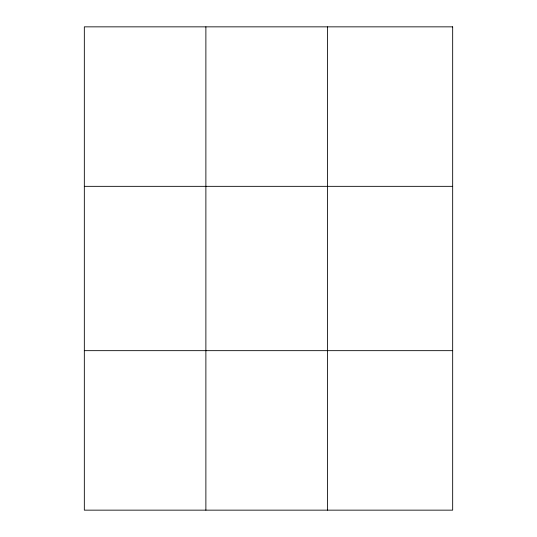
<?xml version="1.0" encoding="UTF-8"?>
<svg xmlns="http://www.w3.org/2000/svg" width="537" height="537" viewBox="0 0 537 537"><rect width="100%" height="100%" fill="white"/><g stroke="black" fill="none" stroke-linecap="round" stroke-linejoin="round"><path stroke-width="0.81" d="M205.879 26.85L205.879 510.15M327.436 26.85L327.436 510.15M84.329 186.339L452.671 186.339M84.329 350.661L452.671 350.661M452.671 26.85L452.671 510.15L84.329 510.15L84.329 26.85L452.671 26.85"/></g></svg>
